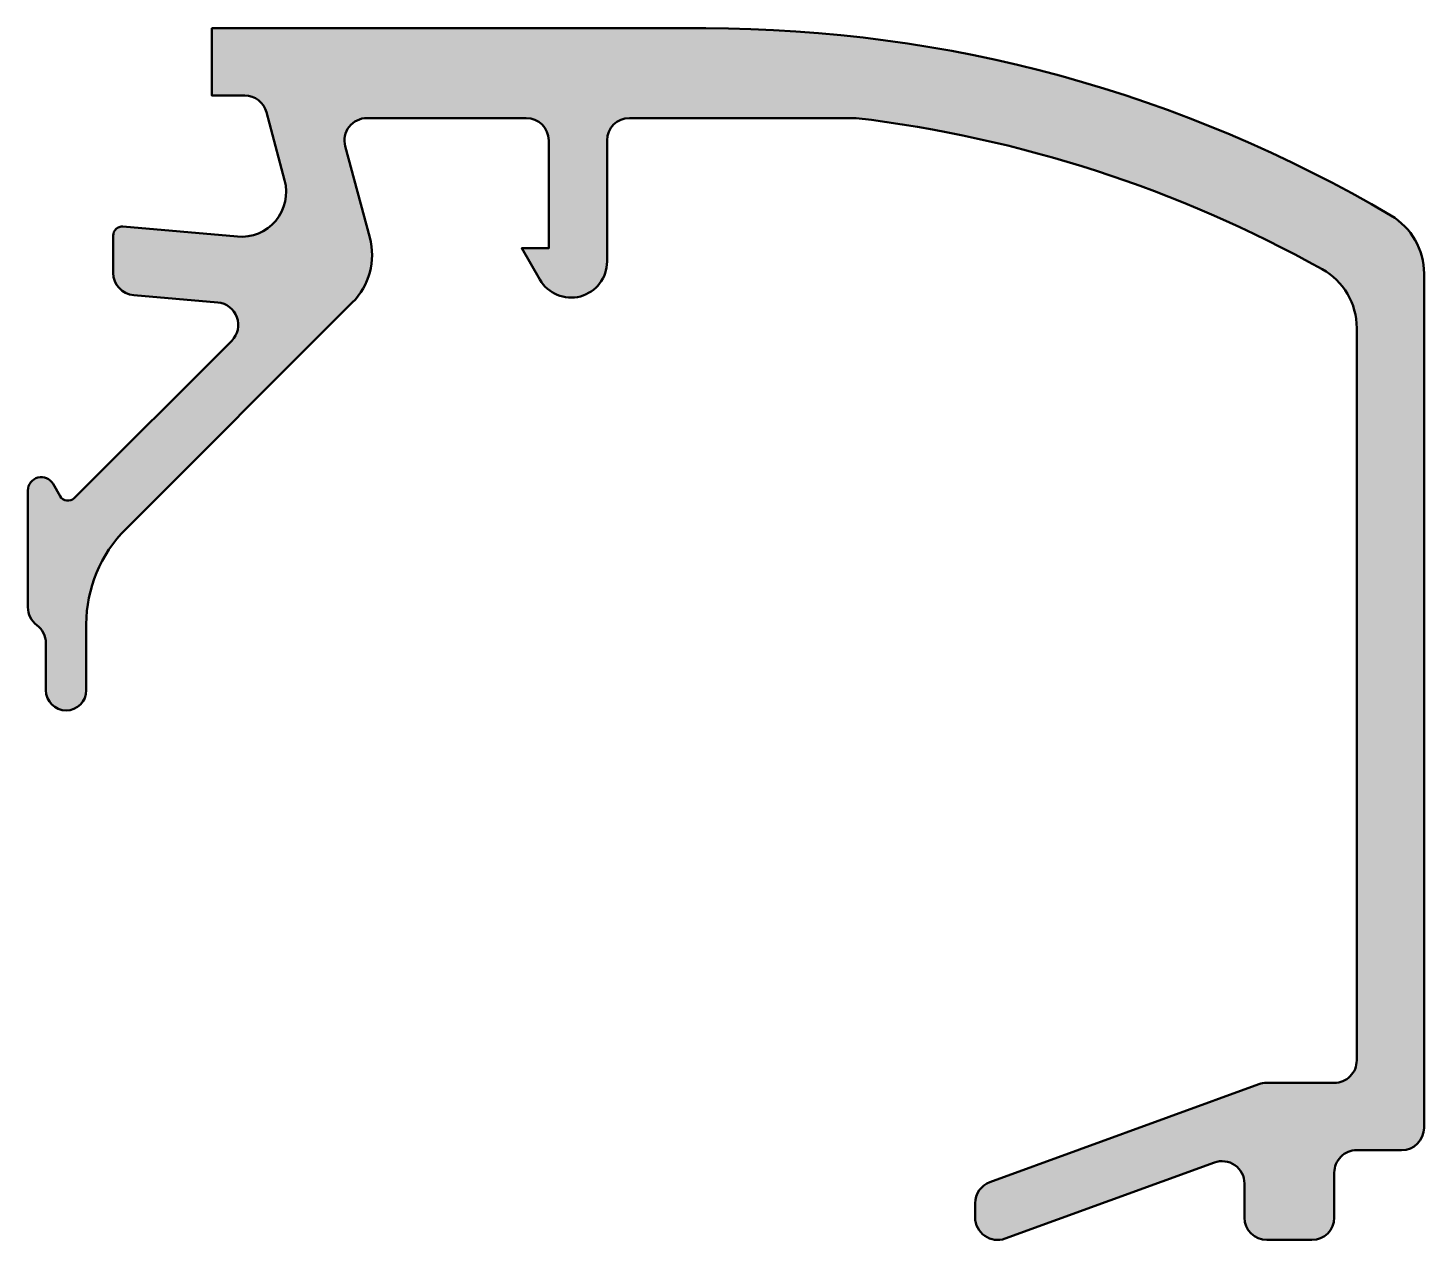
# Model space of a CAD drawing. Extents: x -4.1 to 27, y -27 to 0.
import ezdxf

# ---------------------------------------------------------------- set-up
doc = ezdxf.new("R2010")
doc.units = 0
doc.layers.add('0S-Alu contour', color=7, linetype='Continuous', lineweight=50)
doc.layers.add('0S-Alu hatch', color=252, linetype='Continuous', lineweight=25)

# ---------------------------------------------------------------- blocks, each defined once
blk = doc.blocks.new('173950__0A378C96_1E1D_4902_9D5C_AA058D71CC1D_')
at = {"layer": '0S-Alu hatch'}
h = blk.add_hatch(color=256, dxfattribs=at)
edge = h.paths.add_edge_path()
edge.add_line((11.00000000000004, -1.78e-14), (0, 0))
edge.add_line((0, 0), (0, -1.500000000000014))
edge.add_line((0, -1.500000000000014), (0.7294476391797948, -1.500000000000014))
edge.add_ellipse((0.7294476391798084, -2.000000000000018), major_axis=(-0.500000000000004, 0), ratio=1, start_angle=195.0000000000012, end_angle=270.0000000000016, ccw=False)
edge.add_line((1.212410552324343, -1.870590477448747), (1.618717334976781, -3.38694803376728))
edge.add_ellipse((0.6527915086876829, -3.645767078869816), major_axis=(-1.000000000000033, 0), ratio=1, start_angle=84.99999999999937, end_angle=195.0000000000004, ccw=False)
edge.add_line((0.5656357659400113, -4.641961776961593), (-1.982568851450322, -4.419022760595382))
edge.add_arc((-1.999999999999856, -4.618261700213877), 0.2000000000001457, 85.0000000000031, 180)
edge.add_line((-2.200000000000001, -4.618261700213877), (-2.200000000000002, -5.447564169306323))
edge.add_arc((-1.70000000000013, -5.447564169306321), 0.4999999999998729, 180, 264.9999999999986)
edge.add_line((-1.74357787137396, -5.945661518352066), (0.1288923091987928, -6.109481431942569))
edge.add_ellipse((0.0853144378249638, -6.60757878098845), major_axis=(-0.5000000000000088, 0), ratio=1, start_angle=134.9999999999994, end_angle=265.0000000000001, ccw=False)
edge.add_line((0.4388678284182399, -6.961132171581734), (-3.068300219851253, -10.46830021985113))
edge.add_ellipse((-3.209721576088506, -10.32687886361388), major_axis=(-0.1999999999999161, 0), ratio=1, start_angle=29.594086907372684, end_angle=135.0000000000013, ccw=False)
edge.add_line((-3.383630756313475, -10.42564928951883), (-3.539136229662418, -10.15184436114242))
edge.add_arc((-3.799999999999996, -10.29999999999991), 0.3000000000000137, 29.5940869073716, 180)
edge.add_line((-4.100000000000009, -10.29999999999991), (-4.100000000000008, -12.89999999999993))
edge.add_arc((-3.600000000000026, -12.89999999999992), 0.4999999999999823, 180, 233.1301023541571)
edge.add_ellipse((-4.200000000000098, -13.69999999999996), major_axis=(-0.5000000000000963, 0), ratio=1, start_angle=180, end_angle=233.1301023541512, ccw=False)
edge.add_line((-3.700000000000001, -13.69999999999996), (-3.700000000000003, -14.75000000000001))
edge.add_arc((-3.25, -14.75000000000001), 0.4500000000000029, 180, 360)
edge.add_line((-2.799999999999997, -14.75000000000001), (-2.799999999999997, -13.28111831820426))
edge.add_ellipse((0.1999999999999376, -13.28111831820426), major_axis=(-2.999999999999934, 0), ratio=1, start_angle=314.9999999999983, end_angle=360, ccw=False)
edge.add_line((-1.921320343559594, -11.1597979746446), (3.125588252297158, -6.112889378787834))
edge.add_arc((2.064928080517373, -5.052229207008028), 1.499999999999963, 314.9999999999995, 375.0000000000012)
edge.add_line((3.513816819950932, -4.664000639354225), (2.968649773276068, -2.629409522551291))
edge.add_ellipse((3.451612686420597, -2.500000000000013), major_axis=(-0.4999999999999992, 0), ratio=1, start_angle=-89.99999999999989, end_angle=15.000000000002103, ccw=False)
edge.add_line((3.451612686420596, -2.000000000000014), (7, -2.000000000000014))
edge.add_ellipse((7, -2.500000000000014), major_axis=(-0.5, 0), ratio=1, start_angle=180, end_angle=270, ccw=False)
edge.add_line((7.5, -2.500000000000014), (7.499999999999998, -4.899999999999919))
edge.add_line((7.499999999999998, -4.899999999999919), (6.900000000000006, -4.89999999999992))
edge.add_line((6.900000000000006, -4.89999999999992), (7.30358983848623, -5.599038105676578))
edge.add_arc((7.998076211353318, -5.198076211353238), 0.80192378864668, 210, 360)
edge.add_line((8.799999999999997, -5.198076211353238), (8.799999999999997, -2.500000000000012))
edge.add_ellipse((9.299999999999997, -2.500000000000013), major_axis=(-0.5, 0), ratio=1, start_angle=270, end_angle=360, ccw=False)
edge.add_line((9.299999999999997, -2.000000000000013), (14.3526109228481, -2.000000000000013))
edge.add_ellipse((10.99999999999965, -30.00000000000277), major_axis=(-28.20000000000279, 0), ratio=1, start_angle=240.86353465541362, end_angle=263.17213251848517, ccw=False)
edge.add_ellipse((23.99999999999965, -6.678550645382189), major_axis=(-1.500000000000298, 0), ratio=1, start_angle=180, end_angle=240.8635346554102, ccw=False)
edge.add_line((25.49999999999995, -6.678550645382187), (25.5, -23.00000000000007))
edge.add_ellipse((25.00000000000006, -23.00000000000006), major_axis=(-0.4999999999999361, 0), ratio=1, start_angle=89.99999999999471, end_angle=180, ccw=False)
edge.add_line((25.00000000000002, -23.5), (23.49155222858866, -23.50000000000001))
edge.add_arc((23.4915522285887, -24.00000000000742), 0.500000000007411, 90.00000000000487, 109.9999999999972)
edge.add_line((23.32054215692335, -23.53015368960749), (17.32898992833696, -25.71090035786427))
edge.add_arc((17.49999999999958, -26.18074666825685), 0.4999999999995795, 109.9999999999907, 180)
edge.add_line((17, -26.18074666825685), (17.00000000000001, -26.50000000000007))
edge.add_arc((17.49999999999994, -26.50000000000008), 0.4999999999999325, 180, 290.000000000008)
edge.add_line((17.67101007166282, -26.96984631039295), (22.32898992833725, -25.27448029075191))
edge.add_ellipse((22.50000000000007, -25.7443266011448), major_axis=(-0.4999999999999383, 0), ratio=1, start_angle=180, end_angle=290.0000000000013, ccw=False)
edge.add_line((23.00000000000001, -25.7443266011448), (23.00000000000001, -26.49999999999995))
edge.add_arc((23.50000000000006, -26.49999999999995), 0.5000000000000498, 180, 269.9999999999951)
edge.add_line((23.50000000000001, -27), (24.49999999999999, -27))
edge.add_arc((24.49999999999996, -26.49999999999996), 0.5000000000000427, 270.0000000000033, 360)
edge.add_line((25, -26.49999999999996), (25, -25.49999999999996))
edge.add_ellipse((25.49999999999996, -25.49999999999996), major_axis=(-0.4999999999999574, 0), ratio=1, start_angle=269.99999999999676, end_angle=360, ccw=False)
edge.add_line((25.49999999999999, -25), (26.49999999999999, -25))
edge.add_arc((26.49999999999996, -24.49999999999997), 0.5000000000000285, 270.0000000000033, 360)
edge.add_line((26.99999999999999, -24.49999999999997), (26.99999999999996, -5.464311707229288))
edge.add_arc((25.50000000000013, -5.464311707229272), 1.499999999999833, 0, 59.41793682283321)
edge.add_arc((11.00000000000003, -30.00000000000009), 30.00000000000007, 59.41793682283401, 89.99999999999999)
at = {"layer": '0S-Alu contour', "color": 7}
for points in [[(11.00000000000004, -1.78e-14), (0, 0), (0, -1.500000000000014), (0.7294476391797948, -1.500000000000014)], [(1.212410552324343, -1.870590477448747), (1.618717334976781, -3.38694803376728)], [(3.451612686420596, -2.000000000000014), (7, -2.000000000000014)], [(9.299999999999997, -2.000000000000013), (14.3526109228481, -2.000000000000013)], [(3.513816819950932, -4.664000639354225), (2.968649773276068, -2.629409522551291)], [(7.5, -2.500000000000014), (7.499999999999998, -4.899999999999919), (6.900000000000006, -4.89999999999992), (7.30358983848623, -5.599038105676578)], [(8.799999999999997, -5.198076211353238), (8.799999999999997, -2.500000000000012)], [(-2.200000000000001, -4.618261700213877), (-2.200000000000002, -5.447564169306323)], [(0.5656357659400113, -4.641961776961593), (-1.982568851450322, -4.419022760595382)], [(26.99999999999999, -24.49999999999997), (26.99999999999996, -5.464311707229288)], [(-1.921320343559594, -11.1597979746446), (3.125588252297158, -6.112889378787834)], [(-1.74357787137396, -5.945661518352066), (0.1288923091987928, -6.109481431942569)], [(25.49999999999995, -6.678550645382187), (25.5, -23.00000000000007)], [(0.4388678284182399, -6.961132171581734), (-3.068300219851253, -10.46830021985113)], [(-3.383630756313475, -10.42564928951883), (-3.539136229662418, -10.15184436114242)], [(-4.100000000000009, -10.29999999999991), (-4.100000000000008, -12.89999999999993)], [(-2.799999999999997, -14.75000000000001), (-2.799999999999997, -13.28111831820426)], [(-3.700000000000001, -13.69999999999996), (-3.700000000000003, -14.75000000000001)], [(23.32054215692335, -23.53015368960749), (17.32898992833696, -25.71090035786427)], [(25.00000000000002, -23.5), (23.49155222858866, -23.50000000000001)], [(25.49999999999999, -25), (26.49999999999999, -25)], [(17.67101007166282, -26.96984631039295), (22.32898992833725, -25.27448029075191)], [(25, -26.49999999999996), (25, -25.49999999999996)], [(23.00000000000001, -25.7443266011448), (23.00000000000001, -26.49999999999995)], [(17, -26.18074666825685), (17.00000000000001, -26.50000000000007)], [(23.50000000000001, -27), (24.49999999999999, -27)]]:
    blk.add_lwpolyline(points, dxfattribs=at)
for centre, radius, start, end in [((11.00000000000003, -30.00000000000009), 30.00000000000007, 59.41793682283401, 89.99999999999999), ((25.50000000000013, -5.464311707229272), 1.499999999999833, 0, 59.41793682283321), ((-1.999999999999856, -4.618261700213877), 0.2000000000001457, 85.0000000000031, 180), ((2.064928080517373, -5.052229207008028), 1.499999999999963, 314.9999999999995, 15.00000000000125), ((7.998076211353318, -5.198076211353238), 0.80192378864668, 210, 0), ((-1.70000000000013, -5.447564169306321), 0.4999999999998729, 180, 264.9999999999986), ((-3.799999999999996, -10.29999999999991), 0.3000000000000137, 29.5940869073716, 180), ((-3.600000000000026, -12.89999999999992), 0.4999999999999823, 180, 233.1301023541571), ((-3.25, -14.75000000000001), 0.4500000000000029, 180, 0), ((23.4915522285887, -24.00000000000742), 0.500000000007411, 90.00000000000487, 109.9999999999972), ((26.49999999999996, -24.49999999999997), 0.5000000000000285, 270.0000000000033, 0), ((17.49999999999958, -26.18074666825685), 0.4999999999995795, 109.9999999999907, 180), ((17.49999999999994, -26.50000000000008), 0.4999999999999325, 180, 290.000000000008), ((23.50000000000006, -26.49999999999995), 0.5000000000000498, 180, 269.9999999999951), ((24.49999999999996, -26.49999999999996), 0.5000000000000427, 270.0000000000033, 0)]:
    blk.add_arc(centre, radius, start, end, dxfattribs=at)
at = {"layer": '0S-Alu contour', "color": 7, "extrusion": (0, 0, -1)}
for centre, radius, start, end in [((-0.7294476391798084, -2.000000000000018), 0.500000000000004, 89.99999999999844, 164.9999999999988), ((-3.451612686420597, -2.500000000000013), 0.4999999999999992, 344.9999999999979, 89.99999999999994), ((-7, -2.500000000000014), 0.5, 90, 180), ((-9.299999999999997, -2.500000000000013), 0.5, 0, 90), ((-10.99999999999965, -30.00000000000277), 28.20000000000279, 96.82786748151484, 119.1364653445864), ((-0.6527915086876829, -3.645767078869816), 1.000000000000033, 164.9999999999996, 275.0000000000006), ((-23.99999999999965, -6.678550645382189), 1.500000000000298, 119.1364653445898, 180), ((-0.0853144378249638, -6.60757878098845), 0.5000000000000088, 94.99999999999991, 225.0000000000006), ((3.209721576088506, -10.32687886361388), 0.1999999999999161, 224.9999999999987, 330.4059130926273), ((-0.1999999999999376, -13.28111831820426), 2.999999999999934, 0, 45.00000000000173), ((4.200000000000098, -13.69999999999996), 0.5000000000000963, 126.8698976458488, 180), ((-25.00000000000006, -23.00000000000006), 0.4999999999999361, 180, 270.0000000000053), ((-25.49999999999996, -25.49999999999996), 0.4999999999999574, 0, 90.00000000000325), ((-22.50000000000007, -25.7443266011448), 0.4999999999999383, 69.99999999999869, 180)]:
    blk.add_arc(centre, radius, start, end, dxfattribs=at)
blk = doc.blocks.new('173950__3914DB32_A51E_46A1_AA5B_4771A333705C_')
at = {"layer": '0S-Alu contour', "color": 7}
blk.add_blockref('173950__0A378C96_1E1D_4902_9D5C_AA058D71CC1D_', (0, 0), dxfattribs=at)

msp = doc.modelspace()

# ---------------------------------------------------------------- block references
at = {"layer": '0S-Alu contour', "color": 7}
msp.add_blockref('173950__3914DB32_A51E_46A1_AA5B_4771A333705C_', (0, 0), dxfattribs=at)

doc.saveas('drawing.dxf')
